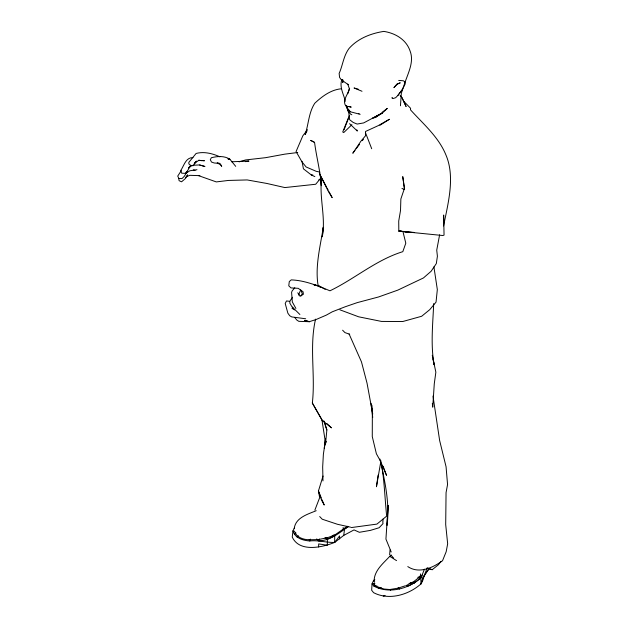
<?xml version="1.0" encoding="UTF-8"?>
<svg xmlns="http://www.w3.org/2000/svg" width="628" height="628" viewBox="0 0 628 628"><rect width="100%" height="100%" fill="white"/><g stroke="black" fill="none" stroke-linecap="round" stroke-linejoin="round"><path stroke-width="0.94" d="M294.634 527.614L292.978 530.817L292.24 537.05C299.313 552.499 322.038 547.53 334.693 542.404L334.7 536.359L333.986 534.601M346.554 105.567L346.546 107.231L350.22 111.745L360.142 114.335M433.689 303.575C432.865 324.009 430.533 344.427 434.089 364.687L433.022 359.051M342.676 79.772L342.794 82.606L342.778 79.874M318.584 546.957L318.694 543.911L327.353 545.237L327.376 537.741L334.724 535.04L347.323 526.264M326.741 423.437L331.482 427.849L322.352 420.572L312.344 403.05C315.531 375.144 309.157 346.687 315.562 319.134M346.617 105.528L346.546 107.231L346.24 105.457M388.135 505.375L385.937 539.091L391.197 551.973M388.041 505.54L387.084 525.251C389.855 502.887 384.815 480.726 379.909 459.037M374.092 581.332C374.092 569.879 384.234 562.727 391.079 554.885M389.619 554.775L390.043 549.955M325.508 443.87L326.866 429.952L325.194 424.606M325.54 439.011L324.315 448.282L325.445 439.208M355.032 150.273L352.803 153.24L360.88 141.229L365.472 135.821L365.527 131.472L378.08 125.71L389.399 119.281L379.83 125.325M292.978 530.817C294.893 538.149 303.073 540.551 309.792 540.967C318.2 539.954 326.309 542.749 334.693 542.404L343.72 535.409L344.599 528.784L347.676 526.437M378.111 475.098L376.455 486.747L380.945 460.803M439.616 234.809L436.735 250.14L437.402 256.224L436.319 263.579L431.098 271.296L423.445 277.953L397.767 290.144L378.558 296.966L357.191 302.641L345.141 306.794L332.275 311.802L326.34 315.107L316.308 319.432L309.306 321.701L298.795 321.332L296.816 320.052L294.775 317.501M374.814 579.495L373.487 580.712L372.027 583.867L371.666 590.257L373.589 592.667C389.022 600.721 408.671 594.897 421.05 583.836L422.989 576.794L424.057 576.049L429.144 568.63L432.19 569.714L438.391 564.753L441.107 561.322M294.194 528.58C295.592 517.566 307.539 514.356 316.214 510.705M323.035 476.024L318.435 491.025L319.668 497.651L314.871 510.101M319.362 539.036L318.796 540.865L316.677 538.918M325.783 443.015L326.325 441.311M310.389 539.114L309.792 540.967L309.141 539.766C303.12 539.648 296.4 537.38 294.43 531.1M298.575 295.089L300.545 290.144M404.393 84.183L401.339 93.289L400.444 105.794M347.771 93.76L349.623 88.328M341.852 79.544C339.332 86.554 343.202 93.462 345.07 100.088M404.699 83.375C408.012 73.052 414.339 61.976 410.092 51.017C406.261 39.556 395.248 33.119 383.81 31.4C370.858 33.41 357.772 38.512 348.972 48.56C343.485 55.963 342.794 65.336 339.136 73.437L339.591 77.409L341.247 79.732L348.367 84.756L347.731 84.105L349.349 88.619C348.32 94.271 341.781 100.48 345.895 106.077L351.217 107.129L348.87 106.415M344.12 129.651L345.769 125.341M346.099 124.485L348.375 118.551M427.26 567.704L423.052 578.647M420.462 573.906L421.05 583.836L422.055 581.238M374.947 583.781L372.027 583.867L374.021 586.222C389.274 594.174 408.765 588.805 420.995 577.736L422.095 575.028M409.064 583.49L414.825 582.627L420.995 577.736L424.481 569.164M421.05 583.836L423.029 579.84L424.057 576.049L425.847 573.066M392.351 97.85L391.841 97.811L393.057 98.549L395.664 97.701L397.932 95.393L402.124 89.82L405.146 84.042L404.919 81.946L403.357 80.761L398.686 80.415M301.212 295.843L302.311 293.739L300.875 290.152M349.474 115.262L342.731 131.951L343.131 132.241M374.61 582.721L373.841 584.142L375.615 586.105L383.826 589.009L389.729 589.519L397.634 588.232M306.872 131.331L305.169 134.478C308.654 124.109 308.623 112.781 314.761 103.267C322.093 96.367 330.964 89.718 341.287 88.784M420.368 575.523L419.496 577.014L414.26 581.245M181.304 170.612L177.724 176.107L178.854 178.454L181.994 178.603L184.169 176.476L187.45 171.271L186.375 172.645M292.522 297.287L289.987 301.016L289.806 303.089L291.832 306.535L299.886 314.51M356.147 148.789L359.483 144.338M397.932 95.385L402.124 89.82M334.693 542.404L339.591 535.888L339.599 538.918M426.294 572.328L429.144 568.63L427.888 568.018M185.543 177.63L187.686 174.867L185.378 178.556L181.555 181.814L179.106 180.683L178.768 178.65M307.555 129.729L302.829 135.805L296.071 151.536L301.974 161.867L306.119 166.97L316.198 171.311L319.817 172.064M320.971 177.889L315.696 184.255L284.861 187.568L266.806 183.447L247.165 179.938L228.411 180.44L216.291 181.916L198.354 175.573M294.807 287.765L292.106 290.968L291.588 292.428L292.334 301.966L295.898 308.458M396.629 84.49L393.905 87.645L397.351 83.94L396.629 84.49L400.256 82.81L398.074 83.657M362.27 140.625L363.486 139.235M343.728 132.579L351.9 124.705M298.465 535.825L297.075 537.113L297.876 536.43M348.43 526.507C339.324 532.811 330.618 540.551 318.796 540.865L318.184 539.593L309.141 539.766M382.02 112.396L387.295 108.385L382.444 112.946L372.71 118.064L375.238 117.554L379.006 114.689M192.341 165.297L188.541 167.927L190.488 165.729L187.427 170.965L185.048 173.359L181.633 173.171L180.691 170.588C184.028 165.729 185.645 157.44 192.984 157.597M295.906 532.866L294.281 533.957L295.717 533.698M185.833 173.336L189.821 170.777L196.972 169.725M375.238 117.554L382.444 112.946L363.667 122.923L357.128 124.061L353.234 122.468L349.647 119.744L348.791 113.087L346.617 106.273L346.931 106.705M300.082 296.235L303.403 294.249L303.065 291.745L298.19 288.315L291 287.914L288.77 285.811L289.288 281.587L291.243 279.884C304.784 280.418 317.611 285.614 329.951 290.811C354.844 278.801 376.141 259.898 402.815 251.671L405.806 243.185L402.831 231.143M343.72 535.409L354.019 529.914L359.381 532.293L370.449 530.377L379.124 527.74L383.009 523.626L382.797 521.899M342.653 529.129L344.599 528.784L347.951 526.837M415.281 582.266L408.545 585.955L405.955 585.571M414.174 581.324L406.551 585.375M379.391 587.557L378.315 588.067L381.196 587.643M318.804 179.875L321.41 178.768M186.422 176.664L189.86 175.322L199.9 175.659M327.376 537.741L318.184 539.593M405.091 585.853L398.176 588.106L399.518 588.821L398.144 587.518M383.276 596.121L385.113 595.517M239.048 161.843L245.611 159.936L265.581 157.683L284.814 154.143L297.727 152.518M245.336 161.655L249.01 161.058L231.638 161.773M351.28 527.575L376.933 524.097L386.667 516.114C384.964 499.205 384.383 482.265 381.8 465.419M401.355 230.908L398.819 231.143L398.725 221.056L400.515 210.513L400.868 198.966L404.393 188.526L402.744 176.609L404.534 188.957M376.949 585.971L374.021 586.222L375.615 586.105M410.084 583.043L414.825 582.627L411.944 582.494M193.22 165.25L199.359 164.952L204.948 166.491L199.673 164.968M410.932 582.737L414.825 582.627M349.584 123.669L357.316 131.056L356.853 129.847M302.021 161.31L303.426 168.814L311.339 174.977L312.83 174.961M418.099 577.697L420.995 577.736L419.457 576.63M401.363 231.198L398.819 231.143L442.811 235.524L444.051 235.139L443.666 215.019L443.564 225.947C448.07 203.213 455.465 176.758 445.731 154.488C438.352 136.692 423.123 123.857 410.492 109.829L410.602 108.299L403.592 101.132L401.975 97.662L400.162 95.527M413.891 232.509L406.583 232.313L403.749 231.52L413.876 232.423M305.687 318.773L291.745 316.92L289.712 315.727L287.86 313.168L285.214 303.497L286.478 300.953L289.492 301.283M201.643 160.462L204.453 160.76L198.676 160.423L194.217 163.476L196.47 161.106L193.134 165.761L190.81 165.447L188.879 163.924L188.824 162.369L196.109 153.46C204.139 151.317 212.484 153.522 219.879 156.796M418.115 577.391L420.995 577.736L419.229 577.069M228.137 158.994L229.879 159.237L235.704 166.349M198.841 160.156L201.517 160.674M228.035 158.837L229.879 159.237C224.298 155.65 217.516 156.231 211.361 157.707L210.302 159.7L211.495 162.032L214.187 162.982L219.376 163.382L217.194 162.958L220.601 164.779L221.708 166.318L219.839 163.319M350.55 527.175L337.464 524.286L322.235 519.215L319.691 516.538M193.283 169.898L195.112 170.361M418.185 577.014L420.995 577.736M358.18 89.145L354.043 87.983L362.003 91.272M428.453 568.599L432.19 569.714M373.487 580.712L374.743 581.104M398.262 588.428L399.518 588.821M332.306 535.394L334.112 536.029L327.439 539.169L324.935 537.772M358.69 113.629L359.098 113.778M407.784 566.597C419.088 574.204 432.794 567.767 442.528 560.733L446.163 551.753L447.662 543.84L445.699 524.584L446.061 492.65L447.56 484.526L446.061 466.737L439.631 440.487L432.99 396.025M401.959 188.439L404.597 189.585M339.889 309.8L358.659 316.81L381.479 321.418L402.736 321.528L421.655 316.269L429.725 309.683L436.036 302.131L437.331 289.579L433.909 266.876M349.718 334.277L344.929 332.589L342.605 330.202M314.094 141.975L310.664 140.389L314.581 142.525C316.434 157.008 320.351 171.138 321.332 185.676L320.727 178.219M311.339 174.977L314.848 176.617M351.845 114.775L350.573 114.123L347.692 110.41L346.617 106.273M320.625 287.349L318.137 285.96L313.898 284.767L319.055 285.826L325.194 289.343M389.792 556.345L396.551 560.639M291.942 308.136L294.658 309.934M343.021 527.693L344.599 528.784M326.073 537.811L327.439 539.169L326.623 537.45M389.933 589.488L390.655 590.21M333.806 535.37L334.7 536.359M391.087 555.246L393.599 558.049M365.41 132.547L371.705 148.734M297.758 292.797L299.964 295.898M319 286.368L317.972 284.751C315.091 265.566 320.359 246.239 323.263 227.297L322.266 236.819C325.759 218.356 319.825 200.089 321.277 181.468M312.344 403.05L322.352 420.572M326.827 187.584L319.393 173.603L328.468 191.595L332.188 197.671L329.056 191.776M327.259 188.4L328.161 190.088M401.975 97.662L406.104 106.548L403.592 101.132M349.074 333.939L361.477 361.901L367.035 383.174L372.734 414.056M321.332 498.028L318.435 491.025L321.575 500.155L324.229 505.03L322.062 499.778M383.111 466.227L386.518 475.325L380.285 460.74L376.392 453.777L372.271 436.578L372.357 410.147L371.902 405.288M323.765 420.721L326.866 429.952M292.601 307.186L293.064 308.874M324.48 421.875L324.919 423.719M432.668 357.167L432.315 355.291L435.856 372.208L434.278 383.794L432.739 407.172L432.331 403.325M322.015 420.305L325.288 441.531L323.381 454.225L322.674 466.949L322.98 480.915M344.835 100.433L345 101.665M371.022 403.302L372.734 417.447M320.877 177.912L321.175 180.581M382.962 519.136L382.986 521.381M309.306 321.701L304.729 320.382L309.306 321.701M350.22 111.745L348.022 109.225L350.22 111.745"/></g></svg>
